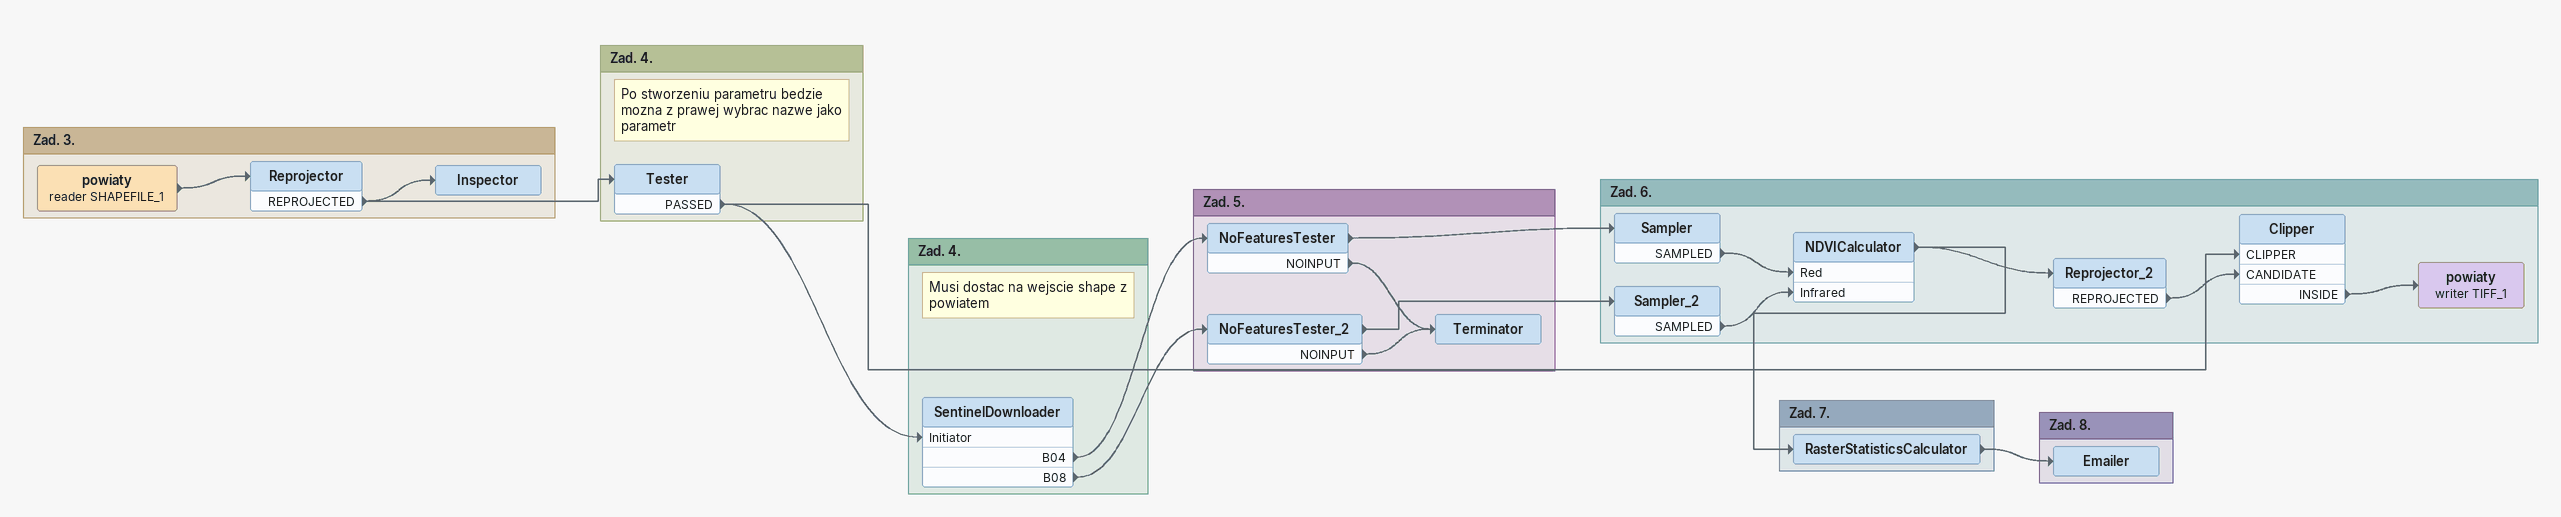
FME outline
Bookmark: Zad. 3.
powiaty (reader SHAPEFILE_1)
    -> Reprojector
Reprojector
    REPROJECTED -> Inspector
    REPROJECTED -> Tester
Inspector

Bookmark: Zad. 4.
Note: Po stworzeniu parametru bedzie mozna z prawej wybrac nazwe jako parametr
Tester
    PASSED -> SentinelDownloader [Initiator]
    PASSED -> Clipper [CLIPPER]

Bookmark: Zad. 4.
Note: Musi dostac na wejscie shape z powiatem
SentinelDownloader
    B04 -> NoFeaturesTester
    B08 -> NoFeaturesTester_2

Bookmark: Zad. 5.
NoFeaturesTester
    NOINPUT -> Terminator
    -> Sampler
NoFeaturesTester_2
    NOINPUT -> Terminator
    -> Sampler_2
Terminator

Bookmark: Zad. 6.
Sampler
    SAMPLED -> NDVICalculator [Red]
Sampler_2
    SAMPLED -> NDVICalculator [Infrared]
NDVICalculator
    -> RasterStatisticsCalculator
    -> Reprojector_2
Reprojector_2
    REPROJECTED -> Clipper [CANDIDATE]
Clipper
    INSIDE -> powiaty (writer TIFF_1)
powiaty (writer TIFF_1)

Bookmark: Zad. 7.
RasterStatisticsCalculator
    -> Emailer

Bookmark: Zad. 8.
Emailer
